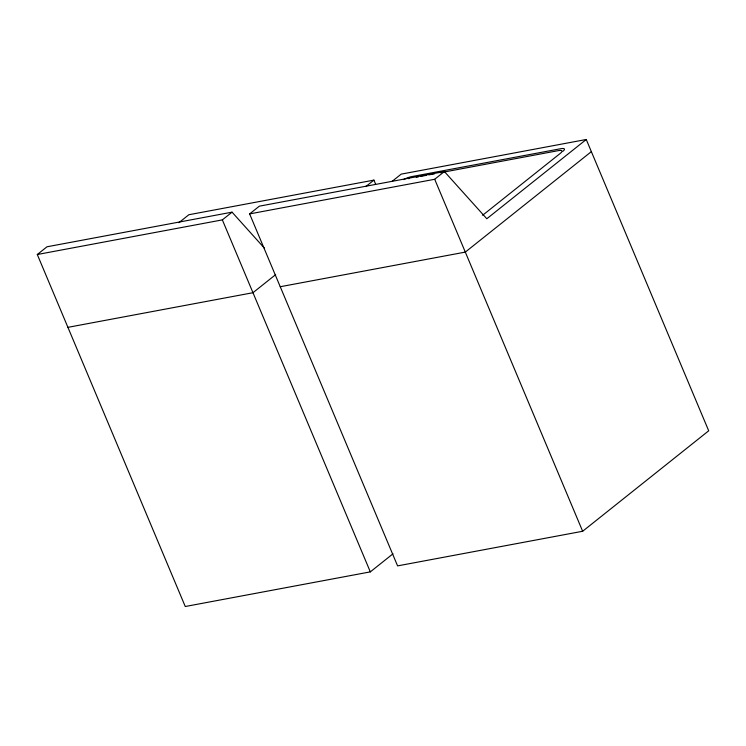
<?xml version="1.0" encoding="UTF-8"?>
<svg xmlns="http://www.w3.org/2000/svg" width="746" height="746" viewBox="0 0 746 746"><rect width="100%" height="100%" fill="white"/><g stroke="black" fill="none" stroke-linecap="round" stroke-linejoin="round"><path stroke-width="1.12" d="M392.993 553.802L370.324 571.874L185.26 606.507L37.3 254.517L46.998 246.786L232.053 212.162L264.457 248.204M178.919 222.662L188.859 214.736L373.914 180.112L375.62 184.159M37.3 254.517L222.355 219.883L232.053 212.162M249.63 213.906L259.328 206.176L444.392 171.543L486.821 218.746L586.253 139.493L708.7 430.796L582.654 531.264L397.59 565.888L249.63 213.906L434.694 179.273L444.392 171.543M365.782 186.593L373.914 180.112M392.154 181.334L401.189 174.126L586.253 139.493M275.638 274.64L252.969 292.712L67.914 327.345M591.354 151.634L465.308 252.101L280.244 286.725M416.315 177.222L418.59 176.793M420.865 176.364L426.553 175.301M428.829 174.881L434.517 173.818M440.205 172.746L442.481 172.326M444.756 171.897L558.521 150.608A9.055 2.238 -22.8 0 1 560.526 153.191L484.751 213.589A9.055 2.238 -22.8 0 1 482.373 215.165M434.694 179.273L582.654 531.264M222.355 219.883L370.324 571.874M408.566 178.676A8.663 2.135 -22.8 0 1 409.489 178.499M562.95 151.261A9.055 2.238 -22.8 0 0 560.945 148.678L411.913 176.569A8.663 2.135 -22.8 0 0 403.511 179.59"/></g></svg>
